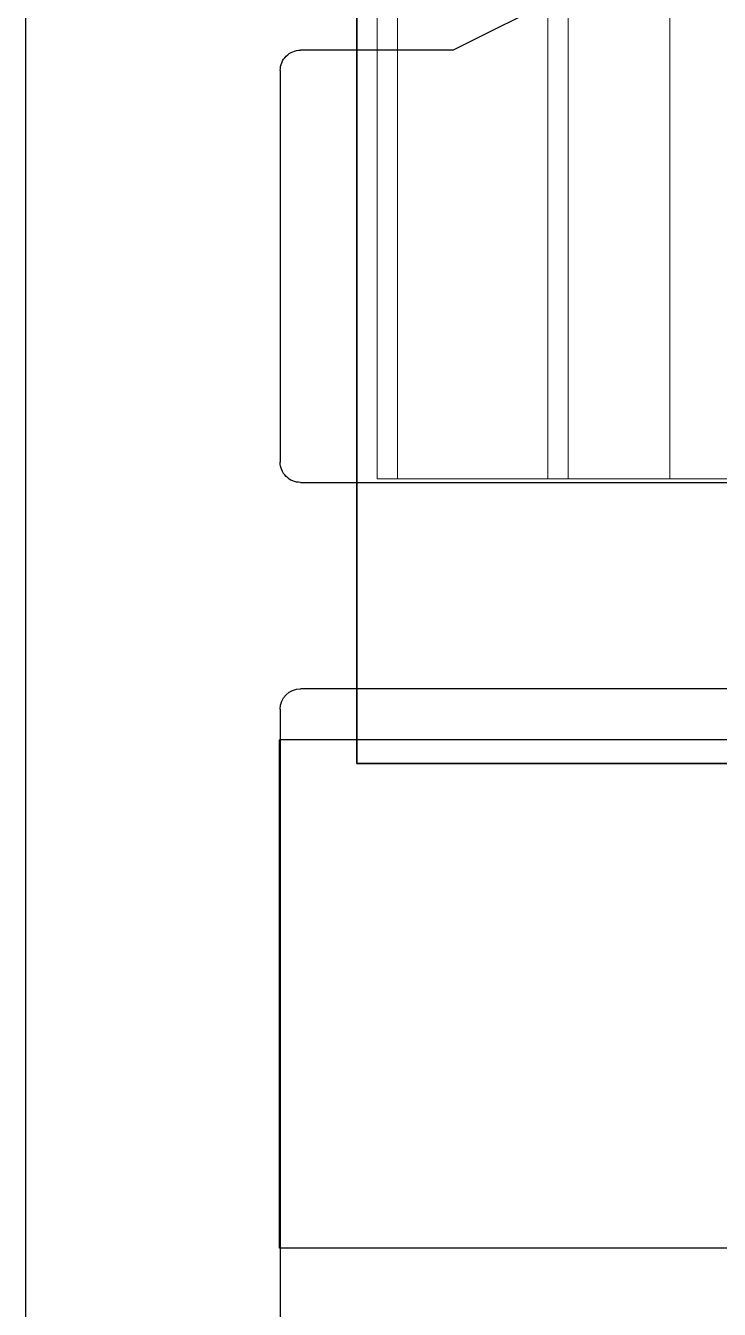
# Model space of a CAD drawing. Extents: x -82 to 113, y -82 to 93.
# Drawn here: x 7.157 to 7.498, y 85.29 to 85.921 of the extents above; entities that cross this region are included whole.
import ezdxf

# ---------------------------------------------------------------- set-up
doc = ezdxf.new("R2010")
doc.units = 0
doc.header["$MEASUREMENT"] = 0
doc.linetypes.add('C', pattern=[0])
doc.layers.get('0').update_dxf_attribs({"linetype": 'CONTINUOUS'})
for name, color, linetype in [('BACK_PLATE', 1, 'CONTINUOUS'), ('Ballons', 7, 'CONTINUOUS'), ('DIM', 7, 'CONTINUOUS'), ('INERTIA', 7, 'CONTINUOUS'), ('VENT', 5, 'CONTINUOUS')]:
    doc.layers.add(name, color=color, linetype=linetype)

# ---------------------------------------------------------------- blocks, each defined once
blk = doc.blocks.new('3552')
at = {"layer": 'BACK_PLATE'}
for p, q in [((696.09309, 57.24929), (695.84309, 57.24929)), ((695.84309, 55.71804), (695.84309, 57.24929)), ((696.09309, 55.71804), (696.09309, 57.24929))]:
    blk.add_line(p, q, dxfattribs=at)
blk = doc.blocks.new('25201 bom')
at = {"color": 7, "linetype": 'Continuous', "lineweight": 15}
for p, q in [((0.596, 0.61), (0.596, -0.61)), ((0.646, 0.61), (0.646, -0.61)), ((0.656, 0.61), (0.656, -0.61)), ((0.73, 0.61), (0.73, -0.61)), ((0.74, 0.61), (0.74, -0.61)), ((0.3425, -0.61), (0.596, -0.61)), ((0.596, -0.61), (0.646, -0.61)), ((0.646, -0.61), (0.656, -0.61)), ((0.656, -0.61), (0.73, -0.61)), ((0.73, -0.61), (0.74, -0.61))]:
    blk.add_line(p, q, dxfattribs=at)
blk = doc.blocks.new('spacer')
at = {"layer": 'INERTIA', "color": 7, "lineweight": 35}
blk.add_lwpolyline([(-2.59562, 35.89689), (-1.09562, 35.89689), (-1.09562, 37.39689), (-2.59562, 37.39689)], close=True, dxfattribs=at)
blk = doc.blocks.new('3203-2_Sash_Component')
for p, q in [((0.0865, 0.01001), (0.0865, 3.73988)), ((-0.19874, 1.77908), (-0.12374, 1.7416)), ((-0.12374, 1.7416), (-0.04874, 1.74161)), ((-0.03874, 1.73161), (-0.03873, 1.53909)), ((-0.04873, 1.52908), (-1.2785, 1.52908)), ((-1.2785, 1.4276), (-0.04871, 1.4276)), ((-0.03871, 1.4176), (-0.03867, 1.1151))]:
    blk.add_line(p, q)
for centre, start, end in [((-0.04874, 1.73161), 0.00339, 90.00863), ((-0.04873, 1.53908), 270, 0.00339), ((-0.04871, 1.4176), 0.00806, 90)]:
    blk.add_arc(centre, 0.01, start, end)
blk = doc.blocks.new('3203_Sash_Assembly')
blk.add_blockref('3203-2_Sash_Component', (2.1005, -0.68591))

msp = doc.modelspace()

# ---------------------------------------------------------------- block references
at = {"layer": 'Ballons', "xscale": -1}
msp.add_blockref('25201 bom', (8.07015, 86.30846), dxfattribs=at)
at = {"layer": 'DIM', "xscale": -1}
msp.add_blockref('spacer', (6.22453, 49.66157), dxfattribs=at)
at = {"layer": 'INERTIA', "color": 7, "linetype": 'C', "xscale": -1, "rotation": 90}
msp.add_blockref('3552', (64.53139, 781.41318), dxfattribs=at)
at = {"layer": 'VENT', "xscale": -1}
msp.add_blockref('3203_Sash_Assembly', (9.34421, 84.85349), dxfattribs=at)

doc.saveas('drawing.dxf')
